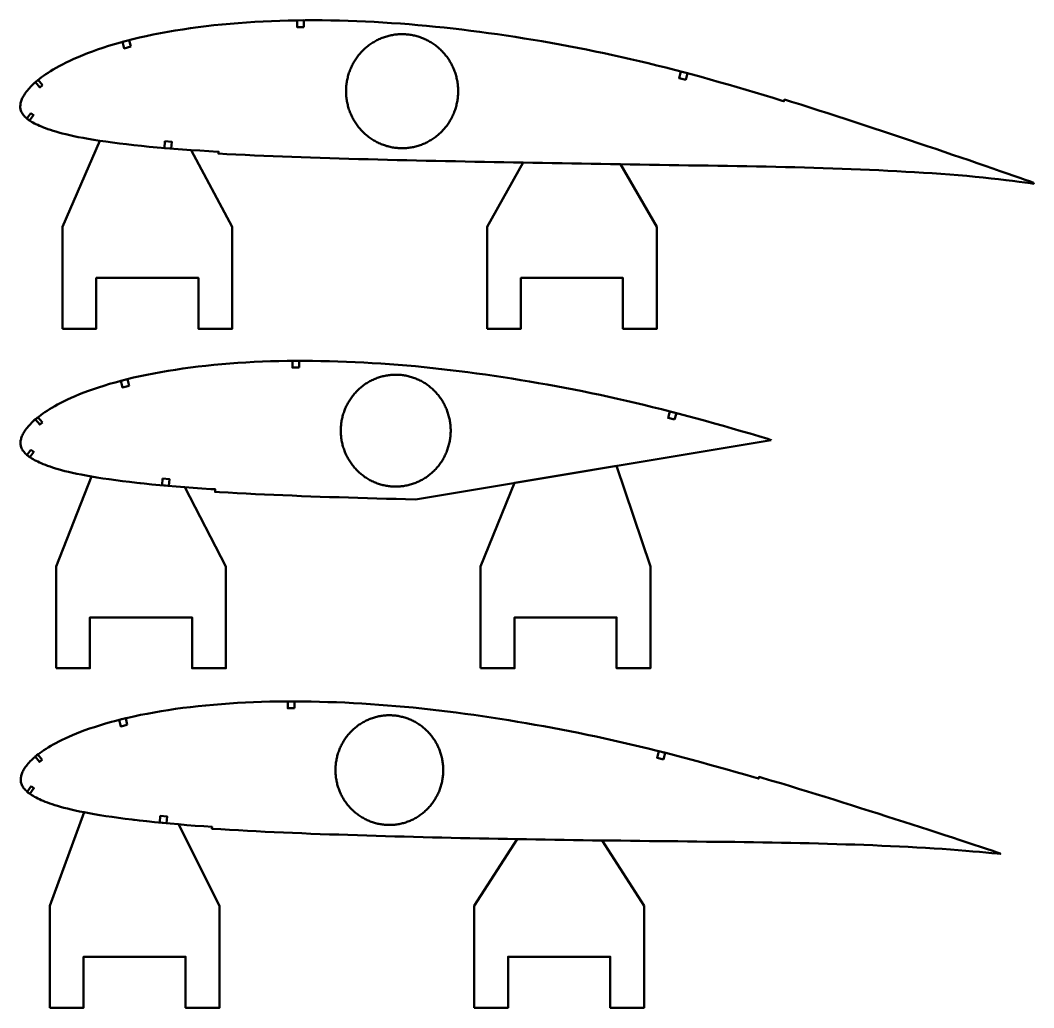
# Model space of a CAD drawing. Header units: metres. Extents: x -32 to 1074, y -15727 to -24.
# Drawn here: x 0 to 597, y -12840 to -12258 of the extents above; entities that cross this region are included whole.
import ezdxf

# ---------------------------------------------------------------- set-up
doc = ezdxf.new("R2010")
doc.units = ezdxf.units.M
doc.layers.add('Layer', color=7, linetype='Continuous', lineweight=50)

msp = doc.modelspace()

# ---------------------------------------------------------------- linework, layer by layer
at = {"layer": 'Layer', "color": 1}
for p, q in [((75, -12332.59), (75, -12333.09)), ((325, -12342.55), (325, -12343.05)), ((321.25, -12525.76), (321.25, -12526.26)), ((71.25, -12530.98), (71.25, -12531.48)), ((67.5, -12729.36), (67.5, -12729.86)), ((317.5, -12741.04), (317.5, -12741.54))]:
    msp.add_line(p, q, dxfattribs=at)
at = {"layer": 'Layer'}
for points in [[(596.84, -12353.92), (594.96, -12353.24), (591.93, -12352.18), (588.67, -12351.02), (585.12, -12349.78), (581.28, -12348.45), (577.17, -12347.03), (572.84, -12345.52), (568.31, -12343.94), (563.64, -12342.33), (558.89, -12340.71), (554.06, -12339.09), (549.16, -12337.42), (544.21, -12335.72), (539.19, -12334.02), (534.11, -12332.31), (528.95, -12330.6), (523.74, -12328.86), (518.47, -12327.11), (513.16, -12325.34), (507.82, -12323.56), (502.47, -12321.78), (497.12, -12320.02), (491.76, -12318.27), (486.4, -12316.52), (481.04, -12314.77), (475.69, -12313.02), (470.36, -12311.3), (465.03, -12309.59), (459.7, -12307.92), (454.37, -12306.27), (450.18, -12304.97), (449.87, -12305.97), (448.74, -12305.62), (443.44, -12303.98), (438.14, -12302.36), (432.85, -12300.76), (427.55, -12299.19), (422.25, -12297.65), (416.95, -12296.12), (411.66, -12294.61), (406.39, -12293.11), (401.14, -12291.64), (395.92, -12290.21), (390.7, -12288.82), (385.49, -12287.46), (380.28, -12286.12), (375.08, -12284.81), (369.89, -12283.53), (364.7, -12282.28), (359.51, -12281.08), (354.31, -12279.91), (349.11, -12278.76), (343.91, -12277.64), (338.7, -12276.54), (333.49, -12275.48), (328.27, -12274.45), (323.05, -12273.45), (317.82, -12272.48), (312.59, -12271.54), (307.35, -12270.62), (302.1, -12269.73), (296.85, -12268.87), (291.6, -12268.05), (286.35, -12267.25), (281.1, -12266.48), (275.86, -12265.74), (270.63, -12265.03), (265.41, -12264.35), (260.2, -12263.71), (255, -12263.1), (249.81, -12262.53), (244.63, -12261.99), (239.46, -12261.49), (234.3, -12261.02), (229.14, -12260.59), (223.98, -12260.19), (218.83, -12259.83), (213.68, -12259.51), (208.54, -12259.21), (203.41, -12258.96), (198.29, -12258.74), (193.18, -12258.56), (188.08, -12258.42), (182.99, -12258.31), (177.92, -12258.24), (172.87, -12258.21), (167.85, -12258.22), (162.85, -12258.27), (157.89, -12258.36), (152.95, -12258.49), (148.02, -12258.68), (143.11, -12258.91), (138.22, -12259.17), (133.35, -12259.48), (128.52, -12259.84), (123.72, -12260.25), (118.95, -12260.7), (114.22, -12261.19), (109.54, -12261.71), (104.92, -12262.28), (100.35, -12262.91), (95.84, -12263.58), (91.4, -12264.3), (87.02, -12265.06), (82.72, -12265.85), (78.5, -12266.67), (74.39, -12267.52), (70.4, -12268.4), (66.53, -12269.33), (62.77, -12270.29), (59.12, -12271.28), (55.58, -12272.3), (52.16, -12273.34), (48.86, -12274.4), (45.69, -12275.47), (42.64, -12276.56), (39.71, -12277.66), (36.92, -12278.77), (34.27, -12279.87), (31.77, -12280.97), (29.4, -12282.06), (27.18, -12283.13), (25.1, -12284.19), (23.14, -12285.23), (21.32, -12286.24), (19.61, -12287.23), (18.01, -12288.2), (16.53, -12289.14), (15.15, -12290.05), (13.86, -12290.94), (12.67, -12291.82), (11.55, -12292.67), (10.51, -12293.51), (9.54, -12294.32), (8.63, -12295.12), (7.79, -12295.9), (7, -12296.66), (6.27, -12297.41), (5.59, -12298.14), (4.96, -12298.86), (4.37, -12299.56), (3.83, -12300.25), (3.33, -12300.93), (2.86, -12301.61), (2.42, -12302.27), (2.03, -12302.9), (1.68, -12303.51), (1.38, -12304.13), (1.1, -12304.75), (0.87, -12305.35), (0.67, -12305.93), (0.5, -12306.54), (0.36, -12307.09), (0.27, -12307.61), (0.21, -12308.21), (0.17, -12308.74), (0.16, -12309.28), (0.18, -12309.81), (0.24, -12310.33), (0.35, -12310.86), (0.5, -12311.39), (0.7, -12311.92), (0.95, -12312.46), (1.25, -12312.99), (1.59, -12313.52), (1.99, -12314.04), (2.42, -12314.56), (2.91, -12315.08), (3.43, -12315.59), (4.01, -12316.09), (4.62, -12316.59), (5.29, -12317.07), (6.01, -12317.55), (6.78, -12318.02), (7.6, -12318.5), (8.49, -12318.97), (9.42, -12319.44), (10.42, -12319.92), (11.48, -12320.4), (12.6, -12320.88), (13.79, -12321.37), (15.07, -12321.85), (16.44, -12322.34), (17.9, -12322.84), (19.47, -12323.34), (21.16, -12323.85), (22.97, -12324.37), (24.91, -12324.9), (27, -12325.42), (29.26, -12325.95), (31.71, -12326.47), (34.35, -12327.01), (37.19, -12327.56), (40.23, -12328.11), (43.48, -12328.65), (46.95, -12329.19), (50.62, -12329.72), (54.49, -12330.25), (58.54, -12330.76), (62.76, -12331.27), (67.09, -12331.77), (71.55, -12332.25), (76.13, -12332.7), (80.84, -12333.13), (85.68, -12333.54), (90.62, -12333.93), (95.66, -12334.3), (100.79, -12334.66), (105.99, -12335.02), (111.24, -12335.37), (116.53, -12335.69), (116.91, -12335.71), (116.85, -12336.76), (121.8, -12337.04), (127.17, -12337.32), (132.58, -12337.58), (138.02, -12337.84), (143.49, -12338.09), (148.98, -12338.33), (154.48, -12338.54), (160, -12338.74), (165.56, -12338.93), (171.14, -12339.11), (176.74, -12339.3), (182.36, -12339.48), (187.99, -12339.65), (193.64, -12339.81), (199.31, -12339.96), (204.99, -12340.1), (210.68, -12340.25), (216.38, -12340.4), (222.08, -12340.55), (227.78, -12340.69), (233.49, -12340.82), (239.21, -12340.95), (244.92, -12341.07), (250.64, -12341.19), (256.36, -12341.31), (262.07, -12341.43), (267.77, -12341.55), (273.48, -12341.66), (279.19, -12341.76), (284.9, -12341.86), (290.61, -12341.95), (296.32, -12342.05), (302.03, -12342.15), (307.74, -12342.26), (313.45, -12342.36), (319.16, -12342.46), (324.87, -12342.55), (330.58, -12342.65), (336.3, -12342.76), (342.04, -12342.87), (347.77, -12342.98), (353.51, -12343.07), (359.25, -12343.15), (365, -12343.23), (370.74, -12343.33), (376.48, -12343.43), (382.23, -12343.53), (387.97, -12343.62), (393.71, -12343.69), (399.44, -12343.77), (405.17, -12343.86), (410.9, -12343.96), (416.63, -12344.07), (422.36, -12344.17), (428.07, -12344.26), (433.76, -12344.35), (439.43, -12344.46), (445.09, -12344.58), (450.72, -12344.71), (456.33, -12344.85), (461.91, -12344.99), (467.46, -12345.15), (473.01, -12345.32), (478.55, -12345.5), (484.06, -12345.69), (489.5, -12345.89), (494.89, -12346.1), (500.26, -12346.35), (505.63, -12346.6), (510.97, -12346.84), (516.26, -12347.12), (521.53, -12347.43), (526.79, -12347.75), (532.01, -12348.05), (537.18, -12348.36), (542.31, -12348.73), (547.43, -12349.13), (552.52, -12349.53), (557.49, -12349.95), (562.35, -12350.42), (567.13, -12350.91), (571.78, -12351.41), (576.26, -12351.91), (580.51, -12352.4), (584.51, -12352.89), (588.26, -12353.35), (591.74, -12353.79), (594.94, -12354.21), (596.92, -12354.49)], [(596.84, -12353.92), (594.96, -12353.24), (591.93, -12352.18), (588.67, -12351.02), (585.12, -12349.78), (581.28, -12348.45), (577.17, -12347.03), (572.84, -12345.52), (568.31, -12343.94), (563.64, -12342.33), (558.89, -12340.71), (554.06, -12339.09), (549.16, -12337.42), (544.21, -12335.72), (539.19, -12334.02), (534.11, -12332.31), (528.95, -12330.6), (523.74, -12328.86), (518.47, -12327.11), (513.16, -12325.34), (507.82, -12323.56), (502.47, -12321.78), (497.12, -12320.02), (491.76, -12318.27), (486.4, -12316.52), (481.04, -12314.77), (475.69, -12313.02), (470.36, -12311.3), (465.03, -12309.59), (459.7, -12307.92), (454.37, -12306.27), (450.18, -12304.97), (449.87, -12305.97), (448.74, -12305.62), (443.44, -12303.98), (438.14, -12302.36), (432.85, -12300.76), (427.55, -12299.19), (422.25, -12297.65), (416.95, -12296.12), (411.66, -12294.61), (406.39, -12293.11), (401.14, -12291.64), (395.92, -12290.21), (390.7, -12288.82), (385.49, -12287.46), (380.28, -12286.12), (375.08, -12284.81), (369.89, -12283.53), (364.7, -12282.28), (359.51, -12281.08), (354.31, -12279.91), (349.11, -12278.76), (343.91, -12277.64), (338.7, -12276.54), (333.49, -12275.48), (328.27, -12274.45), (323.05, -12273.45), (317.82, -12272.48), (312.59, -12271.54), (307.35, -12270.62), (302.1, -12269.73), (296.85, -12268.87), (291.6, -12268.05), (286.35, -12267.25), (281.1, -12266.48), (275.86, -12265.74), (270.63, -12265.03), (265.41, -12264.35), (260.2, -12263.71), (255, -12263.1), (249.81, -12262.53), (244.63, -12261.99), (239.46, -12261.49), (234.3, -12261.02), (229.14, -12260.59), (223.98, -12260.19), (218.83, -12259.83), (213.68, -12259.51), (208.54, -12259.21), (203.41, -12258.96), (198.29, -12258.74), (193.18, -12258.56), (188.08, -12258.42), (182.99, -12258.31), (177.92, -12258.24), (172.87, -12258.21), (167.85, -12258.22), (162.85, -12258.27), (157.89, -12258.36), (152.95, -12258.49), (148.02, -12258.68), (143.11, -12258.91), (138.22, -12259.17), (133.35, -12259.48), (128.52, -12259.84), (123.72, -12260.25), (118.95, -12260.7), (114.22, -12261.19), (109.54, -12261.71), (104.92, -12262.28), (100.35, -12262.91), (95.84, -12263.58), (91.4, -12264.3), (87.02, -12265.06), (82.72, -12265.85), (78.5, -12266.67), (74.39, -12267.52), (70.4, -12268.4), (66.53, -12269.33), (62.77, -12270.29), (59.12, -12271.28), (55.58, -12272.3), (52.16, -12273.34), (48.86, -12274.4), (45.69, -12275.47), (42.64, -12276.56), (39.71, -12277.66), (36.92, -12278.77), (34.27, -12279.87), (31.77, -12280.97), (29.4, -12282.06), (27.18, -12283.13), (25.1, -12284.19), (23.14, -12285.23), (21.32, -12286.24), (19.61, -12287.23), (18.01, -12288.2), (16.53, -12289.14), (15.15, -12290.05), (13.86, -12290.94), (12.67, -12291.82), (11.55, -12292.67), (10.51, -12293.51), (9.54, -12294.32), (8.63, -12295.12), (7.79, -12295.9), (7, -12296.66), (6.27, -12297.41), (5.59, -12298.14), (4.96, -12298.86), (4.37, -12299.56), (3.83, -12300.25), (3.33, -12300.93), (2.86, -12301.61), (2.42, -12302.27), (2.03, -12302.9), (1.68, -12303.51), (1.38, -12304.13), (1.1, -12304.75), (0.87, -12305.35), (0.67, -12305.93), (0.5, -12306.54), (0.36, -12307.09), (0.27, -12307.61), (0.21, -12308.21), (0.17, -12308.74), (0.16, -12309.28), (0.18, -12309.81), (0.24, -12310.33), (0.35, -12310.86), (0.5, -12311.39), (0.7, -12311.92), (0.95, -12312.46), (1.25, -12312.99), (1.59, -12313.52), (1.99, -12314.04), (2.42, -12314.56), (2.91, -12315.08), (3.43, -12315.59), (4.01, -12316.09), (4.62, -12316.59), (5.29, -12317.07), (6.01, -12317.55), (6.78, -12318.02), (7.6, -12318.5), (8.49, -12318.97), (9.42, -12319.44), (10.42, -12319.92), (11.48, -12320.4), (12.6, -12320.88), (13.79, -12321.37), (15.07, -12321.85), (16.44, -12322.34), (17.9, -12322.84), (19.47, -12323.34), (21.16, -12323.85), (22.97, -12324.37), (24.91, -12324.9), (27, -12325.42), (29.26, -12325.95), (31.71, -12326.47), (34.35, -12327.01), (37.19, -12327.56), (40.23, -12328.11), (43.48, -12328.65), (46.95, -12329.19), (50.62, -12329.72), (54.49, -12330.25), (58.54, -12330.76), (62.76, -12331.27), (67.09, -12331.77), (71.55, -12332.25), (76.13, -12332.7), (80.84, -12333.13), (85.68, -12333.54), (90.62, -12333.93), (95.66, -12334.3), (100.79, -12334.66), (105.99, -12335.02), (111.24, -12335.37), (116.53, -12335.69), (116.91, -12335.71), (116.85, -12336.76), (121.8, -12337.04), (127.17, -12337.32), (132.58, -12337.58), (138.02, -12337.84), (143.49, -12338.09), (148.98, -12338.33), (154.48, -12338.54), (160, -12338.74), (165.56, -12338.93), (171.14, -12339.11), (176.74, -12339.3), (182.36, -12339.48), (187.99, -12339.65), (193.64, -12339.81), (199.31, -12339.96), (204.99, -12340.1), (210.68, -12340.25), (216.38, -12340.4), (222.08, -12340.55), (227.78, -12340.69), (233.49, -12340.82), (239.21, -12340.95), (244.92, -12341.07), (250.64, -12341.19), (256.36, -12341.31), (262.07, -12341.43), (267.77, -12341.55), (273.48, -12341.66), (279.19, -12341.76), (284.9, -12341.86), (290.61, -12341.95), (296.32, -12342.05), (302.03, -12342.15), (307.74, -12342.26), (313.45, -12342.36), (319.16, -12342.46), (324.87, -12342.55), (330.58, -12342.65), (336.3, -12342.76), (342.04, -12342.87), (347.77, -12342.98), (353.51, -12343.07), (359.25, -12343.15), (365, -12343.23), (370.74, -12343.33), (376.48, -12343.43), (382.23, -12343.53), (387.97, -12343.62), (393.71, -12343.69), (399.44, -12343.77), (405.17, -12343.86), (410.9, -12343.96), (416.63, -12344.07), (422.36, -12344.17), (428.07, -12344.26), (433.76, -12344.35), (439.43, -12344.46), (445.09, -12344.58), (450.72, -12344.71), (456.33, -12344.85), (461.91, -12344.99), (467.46, -12345.15), (473.01, -12345.32), (478.55, -12345.5), (484.06, -12345.69), (489.5, -12345.89), (494.89, -12346.1), (500.26, -12346.35), (505.63, -12346.6), (510.97, -12346.84), (516.26, -12347.12), (521.53, -12347.43), (526.79, -12347.75), (532.01, -12348.05), (537.18, -12348.36), (542.31, -12348.73), (547.43, -12349.13), (552.52, -12349.53), (557.49, -12349.95), (562.35, -12350.42), (567.13, -12350.91), (571.78, -12351.41), (576.26, -12351.91), (580.51, -12352.4), (584.51, -12352.89), (588.26, -12353.35), (591.74, -12353.79), (594.94, -12354.21), (596.92, -12354.49)], [(258, -12300), (257.99, -12299.29), (257.97, -12298.59), (257.94, -12297.88), (257.88, -12297.18), (257.82, -12296.48), (257.74, -12295.78), (257.64, -12295.08), (257.54, -12294.38), (257.41, -12293.69), (257.28, -12292.99), (257.12, -12292.3), (256.96, -12291.62), (256.78, -12290.94), (256.58, -12290.26), (256.38, -12289.59), (256.15, -12288.92), (255.92, -12288.25), (255.67, -12287.6), (255.41, -12286.94), (255.13, -12286.3), (254.84, -12285.65), (254.54, -12285.02), (254.22, -12284.39), (253.89, -12283.77), (253.55, -12283.15), (253.2, -12282.55), (252.83, -12281.95), (252.45, -12281.36), (252.06, -12280.77), (251.66, -12280.2), (251.24, -12279.63), (250.82, -12279.08), (250.38, -12278.53), (249.93, -12277.99), (249.47, -12277.46), (249, -12276.95), (248.52, -12276.44), (248.03, -12275.94), (247.52, -12275.45), (247.01, -12274.98), (246.49, -12274.51), (245.96, -12274.06), (245.42, -12273.61), (244.87, -12273.18), (244.31, -12272.76), (243.75, -12272.36), (243.17, -12271.96), (242.59, -12271.58), (242, -12271.21), (241.4, -12270.85), (240.79, -12270.51), (240.18, -12270.18), (239.56, -12269.86), (238.94, -12269.55), (238.31, -12269.26), (237.67, -12268.98), (237.03, -12268.72), (236.38, -12268.47), (235.72, -12268.23), (235.07, -12268.01), (234.4, -12267.8), (233.74, -12267.61), (233.07, -12267.43), (232.39, -12267.26), (231.71, -12267.11), (231.03, -12266.98), (230.35, -12266.86), (229.67, -12266.75), (228.98, -12266.66), (228.29, -12266.58), (227.6, -12266.52), (226.91, -12266.47), (226.21, -12266.43), (225.52, -12266.42), (224.83, -12266.41), (224.13, -12266.42), (223.44, -12266.45), (222.75, -12266.49), (222.06, -12266.54), (221.37, -12266.62), (220.68, -12266.7), (219.99, -12266.8), (219.31, -12266.91), (218.63, -12267.04), (217.95, -12267.19), (217.27, -12267.35), (216.6, -12267.52), (215.93, -12267.7), (215.26, -12267.91), (214.6, -12268.12), (213.95, -12268.35), (213.3, -12268.59), (212.65, -12268.85), (212.01, -12269.12), (211.38, -12269.41), (210.75, -12269.7), (210.13, -12270.02), (209.51, -12270.34), (208.9, -12270.68), (208.3, -12271.03), (207.71, -12271.39), (207.12, -12271.77), (206.54, -12272.16), (205.97, -12272.56), (205.41, -12272.97), (204.85, -12273.4), (204.31, -12273.83), (203.77, -12274.28), (203.25, -12274.74), (202.73, -12275.21), (202.22, -12275.69), (201.73, -12276.19), (201.24, -12276.69), (200.76, -12277.2), (200.3, -12277.73), (199.84, -12278.26), (199.4, -12278.8), (198.97, -12279.35), (198.55, -12279.92), (198.14, -12280.49), (197.74, -12281.06), (197.36, -12281.65), (196.99, -12282.25), (196.62, -12282.85), (196.28, -12283.46), (195.94, -12284.08), (195.62, -12284.7), (195.31, -12285.34), (195.01, -12285.97), (194.73, -12286.62), (194.46, -12287.27), (194.21, -12287.92), (193.96, -12288.59), (193.73, -12289.25), (193.52, -12289.92), (193.32, -12290.6), (193.13, -12291.28), (192.96, -12291.96), (192.8, -12292.65), (192.65, -12293.34), (192.52, -12294.03), (192.41, -12294.73), (192.31, -12295.43), (192.22, -12296.13), (192.15, -12296.83), (192.09, -12297.53), (192.04, -12298.24), (192.02, -12298.94), (192, -12299.65), (192, -12300.35), (192.02, -12301.06), (192.04, -12301.76), (192.09, -12302.47), (192.15, -12303.17), (192.22, -12303.87), (192.31, -12304.57), (192.41, -12305.27), (192.52, -12305.97), (192.65, -12306.66), (192.8, -12307.35), (192.96, -12308.04), (193.13, -12308.72), (193.32, -12309.4), (193.52, -12310.08), (193.73, -12310.75), (193.96, -12311.41), (194.21, -12312.08), (194.46, -12312.73), (194.73, -12313.38), (195.01, -12314.03), (195.31, -12314.66), (195.62, -12315.3), (195.94, -12315.92), (196.28, -12316.54), (196.62, -12317.15), (196.99, -12317.75), (197.36, -12318.35), (197.74, -12318.94), (198.14, -12319.51), (198.55, -12320.08), (198.97, -12320.65), (199.4, -12321.2), (199.84, -12321.74), (200.3, -12322.27), (200.76, -12322.8), (201.24, -12323.31), (201.73, -12323.81), (202.22, -12324.31), (202.73, -12324.79), (203.25, -12325.26), (203.77, -12325.72), (204.31, -12326.17), (204.85, -12326.6), (205.41, -12327.03), (205.97, -12327.44), (206.54, -12327.84), (207.12, -12328.23), (207.71, -12328.61), (208.3, -12328.97), (208.9, -12329.32), (209.51, -12329.66), (210.13, -12329.98), (210.75, -12330.3), (211.38, -12330.59), (212.01, -12330.88), (212.65, -12331.15), (213.3, -12331.41), (213.95, -12331.65), (214.6, -12331.88), (215.26, -12332.09), (215.93, -12332.3), (216.6, -12332.48), (217.27, -12332.65), (217.95, -12332.81), (218.63, -12332.96), (219.31, -12333.09), (219.99, -12333.2), (220.68, -12333.3), (221.37, -12333.38), (222.06, -12333.46), (222.75, -12333.51), (223.44, -12333.55), (224.13, -12333.58), (224.83, -12333.59), (225.52, -12333.58), (226.21, -12333.57), (226.91, -12333.53), (227.6, -12333.48), (228.29, -12333.42), (228.98, -12333.34), (229.67, -12333.25), (230.35, -12333.14), (231.03, -12333.02), (231.71, -12332.89), (232.39, -12332.74), (233.07, -12332.57), (233.74, -12332.39), (234.4, -12332.2), (235.07, -12331.99), (235.72, -12331.77), (236.38, -12331.53), (237.03, -12331.28), (237.67, -12331.02), (238.31, -12330.74), (238.94, -12330.45), (239.56, -12330.14), (240.18, -12329.82), (240.79, -12329.49), (241.4, -12329.15), (242, -12328.79), (242.59, -12328.42), (243.17, -12328.04), (243.75, -12327.64), (244.31, -12327.24), (244.87, -12326.82), (245.42, -12326.39), (245.96, -12325.94), (246.49, -12325.49), (247.01, -12325.02), (247.52, -12324.55), (248.03, -12324.06), (248.52, -12323.56), (249, -12323.05), (249.47, -12322.54), (249.93, -12322.01), (250.38, -12321.47), (250.82, -12320.92), (251.24, -12320.37), (251.66, -12319.8), (252.06, -12319.23), (252.45, -12318.64), (252.83, -12318.05), (253.2, -12317.45), (253.55, -12316.85), (253.89, -12316.23), (254.22, -12315.61), (254.54, -12314.98), (254.84, -12314.35), (255.13, -12313.7), (255.41, -12313.06), (255.67, -12312.4), (255.92, -12311.75), (256.15, -12311.08), (256.38, -12310.41), (256.58, -12309.74), (256.78, -12309.06), (256.96, -12308.38), (257.12, -12307.7), (257.28, -12307.01), (257.41, -12306.31), (257.54, -12305.62), (257.64, -12304.92), (257.74, -12304.22), (257.82, -12303.52), (257.88, -12302.82), (257.94, -12302.12), (257.97, -12301.41), (257.99, -12300.71), (258, -12300)], [(442.41, -12505.51), (442.41, -12505.51), (440.39, -12504.9), (435.14, -12503.32), (429.9, -12501.75), (424.66, -12500.21), (419.41, -12498.7), (414.17, -12497.22), (408.91, -12495.75), (403.67, -12494.29), (398.45, -12492.84), (393.25, -12491.43), (388.06, -12490.05), (382.88, -12488.7), (377.7, -12487.39), (372.53, -12486.1), (367.36, -12484.83), (362.2, -12483.59), (357.04, -12482.38), (351.88, -12481.21), (346.72, -12480.08), (341.55, -12478.97), (336.38, -12477.88), (331.2, -12476.81), (326.03, -12475.78), (320.85, -12474.77), (315.67, -12473.8), (310.48, -12472.86), (305.29, -12471.94), (300.09, -12471.04), (294.89, -12470.17), (289.69, -12469.34), (284.48, -12468.53), (279.28, -12467.75), (274.09, -12467), (268.9, -12466.27), (263.72, -12465.58), (258.55, -12464.91), (253.39, -12464.28), (248.25, -12463.69), (243.12, -12463.13), (238, -12462.6), (232.89, -12462.1), (227.79, -12461.64), (222.69, -12461.22), (217.6, -12460.83), (212.52, -12460.48), (207.44, -12460.15), (202.37, -12459.86), (197.31, -12459.61), (192.26, -12459.4), (187.22, -12459.22), (182.19, -12459.08), (177.18, -12458.97), (172.18, -12458.9), (167.2, -12458.87), (162.25, -12458.88), (157.33, -12458.92), (152.43, -12459.01), (147.56, -12459.14), (142.71, -12459.33), (137.87, -12459.54), (133.06, -12459.8), (128.28, -12460.1), (123.53, -12460.45), (118.81, -12460.85), (114.13, -12461.29), (109.5, -12461.76), (104.91, -12462.27), (100.39, -12462.83), (95.92, -12463.44), (91.52, -12464.1), (87.2, -12464.8), (82.94, -12465.54), (78.76, -12466.31), (74.68, -12467.1), (70.71, -12467.92), (66.86, -12468.77), (63.13, -12469.66), (59.53, -12470.59), (56.04, -12471.54), (52.67, -12472.51), (49.42, -12473.5), (46.29, -12474.5), (43.29, -12475.51), (40.42, -12476.53), (37.67, -12477.56), (35.06, -12478.6), (32.57, -12479.63), (30.23, -12480.65), (28.02, -12481.67), (25.94, -12482.67), (23.99, -12483.66), (22.16, -12484.62), (20.44, -12485.57), (18.83, -12486.5), (17.33, -12487.4), (15.93, -12488.27), (14.63, -12489.13), (13.41, -12489.97), (12.28, -12490.79), (11.21, -12491.6), (10.23, -12492.38), (9.3, -12493.16), (8.43, -12493.91), (7.62, -12494.65), (6.87, -12495.38), (6.17, -12496.09), (5.51, -12496.79), (4.9, -12497.48), (4.33, -12498.16), (3.81, -12498.82), (3.33, -12499.48), (2.87, -12500.14), (2.45, -12500.78), (2.07, -12501.39), (1.73, -12501.98), (1.44, -12502.58), (1.18, -12503.18), (0.96, -12503.76), (0.77, -12504.34), (0.61, -12504.94), (0.48, -12505.48), (0.39, -12505.97), (0.35, -12506.55), (0.32, -12507.1), (0.32, -12507.64), (0.34, -12508.17), (0.41, -12508.69), (0.51, -12509.21), (0.67, -12509.74), (0.87, -12510.26), (1.13, -12510.79), (1.43, -12511.32), (1.77, -12511.85), (2.17, -12512.38), (2.6, -12512.9), (3.08, -12513.41), (3.6, -12513.92), (4.16, -12514.42), (4.76, -12514.92), (5.42, -12515.4), (6.13, -12515.88), (6.88, -12516.36), (7.69, -12516.84), (8.55, -12517.31), (9.47, -12517.79), (10.44, -12518.27), (11.46, -12518.75), (12.55, -12519.23), (13.71, -12519.72), (14.95, -12520.2), (16.27, -12520.69), (17.69, -12521.19), (19.2, -12521.69), (20.82, -12522.21), (22.56, -12522.73), (24.42, -12523.25), (26.41, -12523.78), (28.57, -12524.3), (30.9, -12524.83), (33.41, -12525.37), (36.1, -12525.92), (38.98, -12526.47), (42.06, -12527.02), (45.34, -12527.57), (48.81, -12528.11), (52.49, -12528.64), (56.34, -12529.17), (60.35, -12529.68), (64.5, -12530.2), (68.77, -12530.71), (73.17, -12531.19), (77.71, -12531.64), (82.37, -12532.08), (87.15, -12532.49), (92.03, -12532.89), (97, -12533.28), (102.05, -12533.67), (107.16, -12534.04), (112.31, -12534.39), (115.01, -12534.56), (114.92, -12536.06), (117.42, -12536.22), (122.66, -12536.52), (127.95, -12536.81), (133.27, -12537.1), (138.63, -12537.37), (144, -12537.63), (149.4, -12537.87), (154.82, -12538.09), (160.27, -12538.3), (165.75, -12538.51), (171.24, -12538.71), (176.76, -12538.91), (182.3, -12539.1), (187.85, -12539.27), (193.42, -12539.44), (199, -12539.6), (204.6, -12539.77), (210.2, -12539.93), (215.81, -12540.09), (221.42, -12540.24), (227.04, -12540.38), (232.93, -12540.53), (442.41, -12505.51)], [(442.41, -12505.51), (442.41, -12505.51), (440.39, -12504.9), (435.14, -12503.32), (429.9, -12501.75), (424.66, -12500.21), (419.41, -12498.7), (414.17, -12497.22), (408.91, -12495.75), (403.67, -12494.29), (398.45, -12492.84), (393.25, -12491.43), (388.06, -12490.05), (382.88, -12488.7), (377.7, -12487.39), (372.53, -12486.1), (367.36, -12484.83), (362.2, -12483.59), (357.04, -12482.38), (351.88, -12481.21), (346.72, -12480.08), (341.55, -12478.97), (336.38, -12477.88), (331.2, -12476.81), (326.03, -12475.78), (320.85, -12474.77), (315.67, -12473.8), (310.48, -12472.86), (305.29, -12471.94), (300.09, -12471.04), (294.89, -12470.17), (289.69, -12469.34), (284.48, -12468.53), (279.28, -12467.75), (274.09, -12467), (268.9, -12466.27), (263.72, -12465.58), (258.55, -12464.91), (253.39, -12464.28), (248.25, -12463.69), (243.12, -12463.13), (238, -12462.6), (232.89, -12462.1), (227.79, -12461.64), (222.69, -12461.22), (217.6, -12460.83), (212.52, -12460.48), (207.44, -12460.15), (202.37, -12459.86), (197.31, -12459.61), (192.26, -12459.4), (187.22, -12459.22), (182.19, -12459.08), (177.18, -12458.97), (172.18, -12458.9), (167.2, -12458.87), (162.25, -12458.88), (157.33, -12458.92), (152.43, -12459.01), (147.56, -12459.14), (142.71, -12459.33), (137.87, -12459.54), (133.06, -12459.8), (128.28, -12460.1), (123.53, -12460.45), (118.81, -12460.85), (114.13, -12461.29), (109.5, -12461.76), (104.91, -12462.27), (100.39, -12462.83), (95.92, -12463.44), (91.52, -12464.1), (87.2, -12464.8), (82.94, -12465.54), (78.76, -12466.31), (74.68, -12467.1), (70.71, -12467.92), (66.86, -12468.77), (63.13, -12469.66), (59.53, -12470.59), (56.04, -12471.54), (52.67, -12472.51), (49.42, -12473.5), (46.29, -12474.5), (43.29, -12475.51), (40.42, -12476.53), (37.67, -12477.56), (35.06, -12478.6), (32.57, -12479.63), (30.23, -12480.65), (28.02, -12481.67), (25.94, -12482.67), (23.99, -12483.66), (22.16, -12484.62), (20.44, -12485.57), (18.83, -12486.5), (17.33, -12487.4), (15.93, -12488.27), (14.63, -12489.13), (13.41, -12489.97), (12.28, -12490.79), (11.21, -12491.6), (10.23, -12492.38), (9.3, -12493.16), (8.43, -12493.91), (7.62, -12494.65), (6.87, -12495.38), (6.17, -12496.09), (5.51, -12496.79), (4.9, -12497.48), (4.33, -12498.16), (3.81, -12498.82), (3.33, -12499.48), (2.87, -12500.14), (2.45, -12500.78), (2.07, -12501.39), (1.73, -12501.98), (1.44, -12502.58), (1.18, -12503.18), (0.96, -12503.76), (0.77, -12504.34), (0.61, -12504.94), (0.48, -12505.48), (0.39, -12505.97), (0.35, -12506.55), (0.32, -12507.1), (0.32, -12507.64), (0.34, -12508.17), (0.41, -12508.69), (0.51, -12509.21), (0.67, -12509.74), (0.87, -12510.26), (1.13, -12510.79), (1.43, -12511.32), (1.77, -12511.85), (2.17, -12512.38), (2.6, -12512.9), (3.08, -12513.41), (3.6, -12513.92), (4.16, -12514.42), (4.76, -12514.92), (5.42, -12515.4), (6.13, -12515.88), (6.88, -12516.36), (7.69, -12516.84), (8.55, -12517.31), (9.47, -12517.79), (10.44, -12518.27), (11.46, -12518.75), (12.55, -12519.23), (13.71, -12519.72), (14.95, -12520.2), (16.27, -12520.69), (17.69, -12521.19), (19.2, -12521.69), (20.82, -12522.21), (22.56, -12522.73), (24.42, -12523.25), (26.41, -12523.78), (28.57, -12524.3), (30.9, -12524.83), (33.41, -12525.37), (36.1, -12525.92), (38.98, -12526.47), (42.06, -12527.02), (45.34, -12527.57), (48.81, -12528.11), (52.49, -12528.64), (56.34, -12529.17), (60.35, -12529.68), (64.5, -12530.2), (68.77, -12530.71), (73.17, -12531.19), (77.71, -12531.64), (82.37, -12532.08), (87.15, -12532.49), (92.03, -12532.89), (97, -12533.28), (102.05, -12533.67), (107.16, -12534.04), (112.31, -12534.39), (115.01, -12534.56), (114.92, -12536.06), (117.42, -12536.22), (122.66, -12536.52), (127.95, -12536.81), (133.27, -12537.1), (138.63, -12537.37), (144, -12537.63), (149.4, -12537.87), (154.82, -12538.09), (160.27, -12538.3), (165.75, -12538.51), (171.24, -12538.71), (176.76, -12538.91), (182.3, -12539.1), (187.85, -12539.27), (193.42, -12539.44), (199, -12539.6), (204.6, -12539.77), (210.2, -12539.93), (215.81, -12540.09), (221.42, -12540.24), (227.04, -12540.38), (232.93, -12540.53), (442.41, -12505.51)], [(253.61, -12500), (253.61, -12499.31), (253.58, -12498.62), (253.55, -12497.92), (253.5, -12497.23), (253.44, -12496.54), (253.36, -12495.86), (253.26, -12495.17), (253.16, -12494.49), (253.04, -12493.81), (252.9, -12493.13), (252.75, -12492.45), (252.59, -12491.78), (252.41, -12491.11), (252.22, -12490.45), (252.02, -12489.78), (251.8, -12489.13), (251.57, -12488.48), (251.33, -12487.83), (251.07, -12487.19), (250.8, -12486.56), (250.51, -12485.93), (250.22, -12485.3), (249.91, -12484.69), (249.58, -12484.08), (249.25, -12483.47), (248.9, -12482.88), (248.54, -12482.29), (248.17, -12481.71), (247.79, -12481.14), (247.39, -12480.58), (246.99, -12480.02), (246.57, -12479.47), (246.14, -12478.94), (245.7, -12478.41), (245.25, -12477.89), (244.79, -12477.38), (244.31, -12476.88), (243.83, -12476.4), (243.34, -12475.92), (242.84, -12475.45), (242.33, -12474.99), (241.81, -12474.55), (241.28, -12474.11), (240.74, -12473.69), (240.19, -12473.28), (239.63, -12472.88), (239.07, -12472.49), (238.5, -12472.12), (237.92, -12471.76), (237.33, -12471.41), (236.74, -12471.07), (236.14, -12470.74), (235.53, -12470.43), (234.92, -12470.13), (234.3, -12469.85), (233.67, -12469.57), (233.04, -12469.31), (232.41, -12469.07), (231.77, -12468.84), (231.12, -12468.62), (230.47, -12468.41), (229.82, -12468.22), (229.16, -12468.05), (228.5, -12467.89), (227.83, -12467.74), (227.17, -12467.6), (226.5, -12467.48), (225.83, -12467.38), (225.15, -12467.29), (224.48, -12467.21), (223.8, -12467.15), (223.12, -12467.1), (222.44, -12467.07), (221.76, -12467.05), (221.08, -12467.05), (220.4, -12467.06), (219.72, -12467.09), (219.04, -12467.13), (218.36, -12467.18), (217.69, -12467.25), (217.01, -12467.33), (216.34, -12467.43), (215.67, -12467.54), (215, -12467.67), (214.33, -12467.81), (213.67, -12467.97), (213.01, -12468.13), (212.35, -12468.32), (211.7, -12468.51), (211.06, -12468.73), (210.41, -12468.95), (209.77, -12469.19), (209.14, -12469.44), (208.51, -12469.71), (207.89, -12469.99), (207.27, -12470.28), (206.66, -12470.59), (206.06, -12470.9), (205.46, -12471.24), (204.87, -12471.58), (204.29, -12471.94), (203.71, -12472.3), (203.15, -12472.69), (202.59, -12473.08), (202.04, -12473.48), (201.49, -12473.9), (200.96, -12474.33), (200.43, -12474.77), (199.92, -12475.22), (199.41, -12475.68), (198.91, -12476.16), (198.43, -12476.64), (197.95, -12477.13), (197.48, -12477.64), (197.03, -12478.15), (196.58, -12478.67), (196.15, -12479.2), (195.72, -12479.75), (195.31, -12480.3), (194.91, -12480.86), (194.52, -12481.42), (194.14, -12482), (193.78, -12482.58), (193.42, -12483.18), (193.08, -12483.77), (192.75, -12484.38), (192.44, -12484.99), (192.13, -12485.61), (191.84, -12486.24), (191.57, -12486.87), (191.3, -12487.51), (191.05, -12488.15), (190.81, -12488.8), (190.59, -12489.46), (190.38, -12490.11), (190.18, -12490.78), (190, -12491.44), (189.83, -12492.11), (189.67, -12492.79), (189.53, -12493.47), (189.4, -12494.15), (189.29, -12494.83), (189.19, -12495.51), (189.1, -12496.2), (189.03, -12496.89), (188.97, -12497.58), (188.93, -12498.27), (188.9, -12498.96), (188.89, -12499.65), (188.89, -12500.35), (188.9, -12501.04), (188.93, -12501.73), (188.97, -12502.42), (189.03, -12503.11), (189.1, -12503.8), (189.19, -12504.49), (189.29, -12505.17), (189.4, -12505.85), (189.53, -12506.53), (189.67, -12507.21), (189.83, -12507.89), (190, -12508.56), (190.18, -12509.22), (190.38, -12509.89), (190.59, -12510.54), (190.81, -12511.2), (191.05, -12511.85), (191.3, -12512.49), (191.57, -12513.13), (191.84, -12513.76), (192.13, -12514.39), (192.44, -12515.01), (192.75, -12515.62), (193.08, -12516.23), (193.42, -12516.82), (193.78, -12517.42), (194.14, -12518), (194.52, -12518.58), (194.91, -12519.14), (195.31, -12519.7), (195.72, -12520.25), (196.15, -12520.8), (196.58, -12521.33), (197.03, -12521.85), (197.48, -12522.36), (197.95, -12522.87), (198.43, -12523.36), (198.91, -12523.84), (199.41, -12524.32), (199.92, -12524.78), (200.43, -12525.23), (200.96, -12525.67), (201.49, -12526.1), (202.04, -12526.52), (202.59, -12526.92), (203.15, -12527.31), (203.71, -12527.7), (204.29, -12528.06), (204.87, -12528.42), (205.46, -12528.76), (206.06, -12529.1), (206.66, -12529.41), (207.27, -12529.72), (207.89, -12530.01), (208.51, -12530.29), (209.14, -12530.56), (209.77, -12530.81), (210.41, -12531.05), (211.06, -12531.27), (211.7, -12531.49), (212.35, -12531.68), (213.01, -12531.87), (213.67, -12532.03), (214.33, -12532.19), (215, -12532.33), (215.67, -12532.46), (216.34, -12532.57), (217.01, -12532.67), (217.69, -12532.75), (218.36, -12532.82), (219.04, -12532.87), (219.72, -12532.91), (220.4, -12532.94), (221.08, -12532.95), (221.76, -12532.95), (222.44, -12532.93), (223.12, -12532.9), (223.8, -12532.85), (224.48, -12532.79), (225.15, -12532.71), (225.83, -12532.62), (226.5, -12532.52), (227.17, -12532.4), (227.83, -12532.26), (228.5, -12532.11), (229.16, -12531.95), (229.82, -12531.78), (230.47, -12531.59), (231.12, -12531.38), (231.77, -12531.16), (232.41, -12530.93), (233.04, -12530.69), (233.67, -12530.43), (234.3, -12530.15), (234.92, -12529.87), (235.53, -12529.57), (236.14, -12529.26), (236.74, -12528.93), (237.33, -12528.59), (237.92, -12528.24), (238.5, -12527.88), (239.07, -12527.51), (239.63, -12527.12), (240.19, -12526.72), (240.74, -12526.31), (241.28, -12525.89), (241.81, -12525.45), (242.33, -12525.01), (242.84, -12524.55), (243.34, -12524.08), (243.83, -12523.6), (244.31, -12523.12), (244.79, -12522.62), (245.25, -12522.11), (245.7, -12521.59), (246.14, -12521.06), (246.57, -12520.53), (246.99, -12519.98), (247.39, -12519.42), (247.79, -12518.86), (248.17, -12518.29), (248.54, -12517.71), (248.9, -12517.12), (249.25, -12516.53), (249.58, -12515.92), (249.91, -12515.31), (250.22, -12514.7), (250.51, -12514.07), (250.8, -12513.44), (251.07, -12512.81), (251.33, -12512.17), (251.57, -12511.52), (251.8, -12510.87), (252.02, -12510.22), (252.22, -12509.55), (252.41, -12508.89), (252.59, -12508.22), (252.75, -12507.55), (252.9, -12506.87), (253.04, -12506.19), (253.16, -12505.51), (253.26, -12504.83), (253.36, -12504.14), (253.44, -12503.46), (253.5, -12502.77), (253.55, -12502.08), (253.58, -12501.38), (253.61, -12500.69), (253.61, -12500)], [(577.19, -12749.07), (575.32, -12748.44), (572.32, -12747.45), (569.08, -12746.36), (565.58, -12745.19), (561.8, -12743.94), (557.78, -12742.62), (553.53, -12741.21), (549.1, -12739.74), (544.52, -12738.23), (539.84, -12736.72), (535.07, -12735.2), (530.24, -12733.63), (525.35, -12732.04), (520.4, -12730.44), (515.39, -12728.83), (510.33, -12727.23), (505.22, -12725.62), (500.07, -12723.99), (494.9, -12722.34), (489.7, -12720.69), (484.49, -12719.04), (479.28, -12717.41), (474.05, -12715.8), (468.83, -12714.19), (463.61, -12712.57), (458.4, -12710.95), (453.19, -12709.34), (447.98, -12707.77), (442.78, -12706.22), (437.57, -12704.7), (435.24, -12704.02), (434.95, -12705.03), (432.07, -12704.19), (426.87, -12702.66), (421.69, -12701.16), (416.5, -12699.67), (411.32, -12698.22), (406.12, -12696.79), (400.92, -12695.38), (395.73, -12693.98), (390.56, -12692.58), (385.4, -12691.22), (380.25, -12689.89), (375.11, -12688.59), (369.96, -12687.33), (364.83, -12686.08), (359.69, -12684.85), (354.57, -12683.65), (349.44, -12682.48), (344.32, -12681.35), (339.18, -12680.25), (334.05, -12679.18), (328.91, -12678.12), (323.78, -12677.08), (318.64, -12676.07), (313.5, -12675.1), (308.36, -12674.15), (303.21, -12673.24), (298.06, -12672.34), (292.91, -12671.46), (287.76, -12670.61), (282.61, -12669.79), (277.45, -12669.01), (272.3, -12668.25), (267.16, -12667.51), (262.02, -12666.8), (256.89, -12666.12), (251.78, -12665.47), (246.67, -12664.85), (241.59, -12664.27), (236.52, -12663.72), (231.46, -12663.2), (226.41, -12662.71), (221.37, -12662.26), (216.34, -12661.84), (211.32, -12661.46), (206.3, -12661.11), (201.29, -12660.79), (196.29, -12660.51), (191.3, -12660.26), (186.32, -12660.04), (181.36, -12659.87), (176.4, -12659.73), (171.46, -12659.62), (166.54, -12659.56), (161.63, -12659.53), (156.76, -12659.53), (151.91, -12659.57), (147.09, -12659.66), (142.29, -12659.78), (137.5, -12659.96), (132.74, -12660.18), (128.01, -12660.42), (123.31, -12660.71), (118.65, -12661.05), (114.02, -12661.44), (109.42, -12661.88), (104.88, -12662.34), (100.39, -12662.83), (95.96, -12663.37), (91.6, -12663.97), (87.31, -12664.61), (83.09, -12665.3), (78.95, -12666.02), (74.9, -12666.76), (70.95, -12667.52), (67.12, -12668.32), (63.41, -12669.14), (59.83, -12670), (56.37, -12670.89), (53.04, -12671.8), (49.83, -12672.73), (46.75, -12673.66), (43.79, -12674.61), (40.96, -12675.56), (38.27, -12676.51), (35.69, -12677.47), (33.24, -12678.44), (30.93, -12679.4), (28.74, -12680.35), (26.68, -12681.29), (24.74, -12682.22), (22.91, -12683.14), (21.2, -12684.04), (19.59, -12684.92), (18.08, -12685.78), (16.68, -12686.62), (15.36, -12687.44), (14.13, -12688.24), (12.98, -12689.03), (11.9, -12689.8), (10.89, -12690.56), (9.95, -12691.29), (9.07, -12692.03), (8.24, -12692.74), (7.47, -12693.44), (6.74, -12694.14), (6.07, -12694.82), (5.44, -12695.49), (4.85, -12696.15), (4.31, -12696.8), (3.8, -12697.44), (3.33, -12698.07), (2.89, -12698.7), (2.49, -12699.32), (2.12, -12699.92), (1.79, -12700.49), (1.51, -12701.07), (1.27, -12701.65), (1.06, -12702.22), (0.88, -12702.79), (0.73, -12703.39), (0.61, -12703.91), (0.52, -12704.41), (0.49, -12704.95), (0.47, -12705.51), (0.48, -12706.04), (0.51, -12706.56), (0.58, -12707.08), (0.69, -12707.6), (0.85, -12708.13), (1.05, -12708.65), (1.31, -12709.17), (1.61, -12709.7), (1.96, -12710.23), (2.35, -12710.75), (2.78, -12711.27), (3.25, -12711.78), (3.76, -12712.29), (4.32, -12712.79), (4.91, -12713.29), (5.56, -12713.77), (6.25, -12714.26), (6.99, -12714.73), (7.78, -12715.21), (8.62, -12715.69), (9.52, -12716.17), (10.46, -12716.65), (11.46, -12717.13), (12.52, -12717.62), (13.64, -12718.1), (14.84, -12718.59), (16.12, -12719.08), (17.49, -12719.58), (18.94, -12720.08), (20.5, -12720.59), (22.16, -12721.11), (23.94, -12721.64), (25.84, -12722.16), (27.89, -12722.69), (30.11, -12723.22), (32.49, -12723.76), (35.04, -12724.31), (37.76, -12724.86), (40.67, -12725.42), (43.77, -12725.97), (47.06, -12726.52), (50.53, -12727.06), (54.19, -12727.6), (58.01, -12728.13), (61.97, -12728.66), (66.05, -12729.19), (70.28, -12729.69), (74.64, -12730.17), (79.14, -12730.64), (83.75, -12731.08), (88.48, -12731.5), (93.29, -12731.92), (98.19, -12732.34), (103.15, -12732.74), (108.17, -12733.11), (113.11, -12733.45), (113.04, -12734.5), (113.17, -12734.51), (118.29, -12734.83), (123.45, -12735.15), (128.66, -12735.46), (133.9, -12735.76), (139.16, -12736.04), (144.45, -12736.3), (149.76, -12736.54), (155.11, -12736.77), (160.48, -12737), (165.88, -12737.23), (171.29, -12737.45), (176.73, -12737.65), (182.18, -12737.84), (187.65, -12738.03), (193.14, -12738.2), (198.64, -12738.38), (204.14, -12738.56), (209.66, -12738.73), (215.18, -12738.89), (220.71, -12739.04), (226.25, -12739.19), (231.79, -12739.34), (237.33, -12739.47), (242.87, -12739.61), (248.4, -12739.74), (253.92, -12739.87), (259.45, -12740), (264.97, -12740.11), (270.51, -12740.22), (276.04, -12740.32), (281.58, -12740.42), (287.12, -12740.53), (292.66, -12740.64), (298.2, -12740.74), (303.75, -12740.83), (309.29, -12740.91), (314.85, -12740.99), (320.41, -12741.09), (325.98, -12741.2), (331.55, -12741.29), (337.13, -12741.37), (342.71, -12741.42), (348.29, -12741.48), (353.88, -12741.56), (359.46, -12741.64), (365.05, -12741.73), (370.64, -12741.79), (376.23, -12741.83), (381.81, -12741.88), (387.39, -12741.94), (392.98, -12742.02), (398.57, -12742.1), (404.15, -12742.16), (409.73, -12742.21), (415.29, -12742.26), (420.84, -12742.33), (426.38, -12742.41), (431.91, -12742.5), (437.42, -12742.6), (442.91, -12742.69), (448.39, -12742.78), (453.86, -12742.89), (459.33, -12743.01), (464.78, -12743.13), (470.18, -12743.27), (475.55, -12743.41), (480.9, -12743.57), (486.26, -12743.73), (491.59, -12743.89), (496.89, -12744.09), (502.17, -12744.31), (507.43, -12744.53), (512.67, -12744.74), (517.86, -12744.96), (523.01, -12745.22), (528.14, -12745.5), (533.22, -12745.79), (538.2, -12746.1), (543.06, -12746.44), (547.82, -12746.79), (552.44, -12747.15), (556.88, -12747.51), (561.08, -12747.88), (565.03, -12748.24), (568.73, -12748.57), (572.16, -12748.9), (575.31, -12749.21), (577.27, -12749.42)], [(577.19, -12749.07), (575.32, -12748.44), (572.32, -12747.45), (569.08, -12746.36), (565.58, -12745.19), (561.8, -12743.94), (557.78, -12742.62), (553.53, -12741.21), (549.1, -12739.74), (544.52, -12738.23), (539.84, -12736.72), (535.07, -12735.2), (530.24, -12733.63), (525.35, -12732.04), (520.4, -12730.44), (515.39, -12728.83), (510.33, -12727.23), (505.22, -12725.62), (500.07, -12723.99), (494.9, -12722.34), (489.7, -12720.69), (484.49, -12719.04), (479.28, -12717.41), (474.05, -12715.8), (468.83, -12714.19), (463.61, -12712.57), (458.4, -12710.95), (453.19, -12709.34), (447.98, -12707.77), (442.78, -12706.22), (437.57, -12704.7), (435.24, -12704.02), (434.95, -12705.03), (432.07, -12704.19), (426.87, -12702.66), (421.69, -12701.16), (416.5, -12699.67), (411.32, -12698.22), (406.12, -12696.79), (400.92, -12695.38), (395.73, -12693.98), (390.56, -12692.58), (385.4, -12691.22), (380.25, -12689.89), (375.11, -12688.59), (369.96, -12687.33), (364.83, -12686.08), (359.69, -12684.85), (354.57, -12683.65), (349.44, -12682.48), (344.32, -12681.35), (339.18, -12680.25), (334.05, -12679.18), (328.91, -12678.12), (323.78, -12677.08), (318.64, -12676.07), (313.5, -12675.1), (308.36, -12674.15), (303.21, -12673.24), (298.06, -12672.34), (292.91, -12671.46), (287.76, -12670.61), (282.61, -12669.79), (277.45, -12669.01), (272.3, -12668.25), (267.16, -12667.51), (262.02, -12666.8), (256.89, -12666.12), (251.78, -12665.47), (246.67, -12664.85), (241.59, -12664.27), (236.52, -12663.72), (231.46, -12663.2), (226.41, -12662.71), (221.37, -12662.26), (216.34, -12661.84), (211.32, -12661.46), (206.3, -12661.11), (201.29, -12660.79), (196.29, -12660.51), (191.3, -12660.26), (186.32, -12660.04), (181.36, -12659.87), (176.4, -12659.73), (171.46, -12659.62), (166.54, -12659.56), (161.63, -12659.53), (156.76, -12659.53), (151.91, -12659.57), (147.09, -12659.66), (142.29, -12659.78), (137.5, -12659.96), (132.74, -12660.18), (128.01, -12660.42), (123.31, -12660.71), (118.65, -12661.05), (114.02, -12661.44), (109.42, -12661.88), (104.88, -12662.34), (100.39, -12662.83), (95.96, -12663.37), (91.6, -12663.97), (87.31, -12664.61), (83.09, -12665.3), (78.95, -12666.02), (74.9, -12666.76), (70.95, -12667.52), (67.12, -12668.32), (63.41, -12669.14), (59.83, -12670), (56.37, -12670.89), (53.04, -12671.8), (49.83, -12672.73), (46.75, -12673.66), (43.79, -12674.61), (40.96, -12675.56), (38.27, -12676.51), (35.69, -12677.47), (33.24, -12678.44), (30.93, -12679.4), (28.74, -12680.35), (26.68, -12681.29), (24.74, -12682.22), (22.91, -12683.14), (21.2, -12684.04), (19.59, -12684.92), (18.08, -12685.78), (16.68, -12686.62), (15.36, -12687.44), (14.13, -12688.24), (12.98, -12689.03), (11.9, -12689.8), (10.89, -12690.56), (9.95, -12691.29), (9.07, -12692.03), (8.24, -12692.74), (7.47, -12693.44), (6.74, -12694.14), (6.07, -12694.82), (5.44, -12695.49), (4.85, -12696.15), (4.31, -12696.8), (3.8, -12697.44), (3.33, -12698.07), (2.89, -12698.7), (2.49, -12699.32), (2.12, -12699.92), (1.79, -12700.49), (1.51, -12701.07), (1.27, -12701.65), (1.06, -12702.22), (0.88, -12702.79), (0.73, -12703.39), (0.61, -12703.91), (0.52, -12704.41), (0.49, -12704.95), (0.47, -12705.51), (0.48, -12706.04), (0.51, -12706.56), (0.58, -12707.08), (0.69, -12707.6), (0.85, -12708.13), (1.05, -12708.65), (1.31, -12709.17), (1.61, -12709.7), (1.96, -12710.23), (2.35, -12710.75), (2.78, -12711.27), (3.25, -12711.78), (3.76, -12712.29), (4.32, -12712.79), (4.91, -12713.29), (5.56, -12713.77), (6.25, -12714.26), (6.99, -12714.73), (7.78, -12715.21), (8.62, -12715.69), (9.52, -12716.17), (10.46, -12716.65), (11.46, -12717.13), (12.52, -12717.62), (13.64, -12718.1), (14.84, -12718.59), (16.12, -12719.08), (17.49, -12719.58), (18.94, -12720.08), (20.5, -12720.59), (22.16, -12721.11), (23.94, -12721.64), (25.84, -12722.16), (27.89, -12722.69), (30.11, -12723.22), (32.49, -12723.76), (35.04, -12724.31), (37.76, -12724.86), (40.67, -12725.42), (43.77, -12725.97), (47.06, -12726.52), (50.53, -12727.06), (54.19, -12727.6), (58.01, -12728.13), (61.97, -12728.66), (66.05, -12729.19), (70.28, -12729.69), (74.64, -12730.17), (79.14, -12730.64), (83.75, -12731.08), (88.48, -12731.5), (93.29, -12731.92), (98.19, -12732.34), (103.15, -12732.74), (108.17, -12733.11), (113.11, -12733.45), (113.04, -12734.5), (113.17, -12734.51), (118.29, -12734.83), (123.45, -12735.15), (128.66, -12735.46), (133.9, -12735.76), (139.16, -12736.04), (144.45, -12736.3), (149.76, -12736.54), (155.11, -12736.77), (160.48, -12737), (165.88, -12737.23), (171.29, -12737.45), (176.73, -12737.65), (182.18, -12737.84), (187.65, -12738.03), (193.14, -12738.2), (198.64, -12738.38), (204.14, -12738.56), (209.66, -12738.73), (215.18, -12738.89), (220.71, -12739.04), (226.25, -12739.19), (231.79, -12739.34), (237.33, -12739.47), (242.87, -12739.61), (248.4, -12739.74), (253.92, -12739.87), (259.45, -12740), (264.97, -12740.11), (270.51, -12740.22), (276.04, -12740.32), (281.58, -12740.42), (287.12, -12740.53), (292.66, -12740.64), (298.2, -12740.74), (303.75, -12740.83), (309.29, -12740.91), (314.85, -12740.99), (320.41, -12741.09), (325.98, -12741.2), (331.55, -12741.29), (337.13, -12741.37), (342.71, -12741.42), (348.29, -12741.48), (353.88, -12741.56), (359.46, -12741.64), (365.05, -12741.73), (370.64, -12741.79), (376.23, -12741.83), (381.81, -12741.88), (387.39, -12741.94), (392.98, -12742.02), (398.57, -12742.1), (404.15, -12742.16), (409.73, -12742.21), (415.29, -12742.26), (420.84, -12742.33), (426.38, -12742.41), (431.91, -12742.5), (437.42, -12742.6), (442.91, -12742.69), (448.39, -12742.78), (453.86, -12742.89), (459.33, -12743.01), (464.78, -12743.13), (470.18, -12743.27), (475.55, -12743.41), (480.9, -12743.57), (486.26, -12743.73), (491.59, -12743.89), (496.89, -12744.09), (502.17, -12744.31), (507.43, -12744.53), (512.67, -12744.74), (517.86, -12744.96), (523.01, -12745.22), (528.14, -12745.5), (533.22, -12745.79), (538.2, -12746.1), (543.06, -12746.44), (547.82, -12746.79), (552.44, -12747.15), (556.88, -12747.51), (561.08, -12747.88), (565.03, -12748.24), (568.73, -12748.57), (572.16, -12748.9), (575.31, -12749.21), (577.27, -12749.42)], [(249.23, -12700), (249.22, -12699.32), (249.2, -12698.64), (249.16, -12697.96), (249.11, -12697.29), (249.05, -12696.61), (248.97, -12695.94), (248.88, -12695.26), (248.78, -12694.59), (248.66, -12693.92), (248.53, -12693.26), (248.38, -12692.6), (248.22, -12691.94), (248.05, -12691.28), (247.86, -12690.63), (247.66, -12689.98), (247.45, -12689.34), (247.22, -12688.7), (246.98, -12688.07), (246.73, -12687.44), (246.47, -12686.82), (246.19, -12686.2), (245.9, -12685.59), (245.59, -12684.98), (245.28, -12684.39), (244.95, -12683.79), (244.61, -12683.21), (244.25, -12682.63), (243.89, -12682.06), (243.51, -12681.5), (243.13, -12680.95), (242.73, -12680.41), (242.32, -12679.87), (241.9, -12679.34), (241.47, -12678.83), (241.02, -12678.32), (240.57, -12677.82), (240.11, -12677.33), (239.64, -12676.85), (239.15, -12676.38), (238.66, -12675.93), (238.16, -12675.48), (237.65, -12675.04), (237.13, -12674.62), (236.6, -12674.2), (236.07, -12673.8), (235.52, -12673.41), (234.97, -12673.03), (234.41, -12672.66), (233.84, -12672.3), (233.27, -12671.96), (232.68, -12671.63), (232.1, -12671.31), (231.5, -12671), (230.9, -12670.71), (230.29, -12670.43), (229.68, -12670.16), (229.06, -12669.91), (228.44, -12669.67), (227.81, -12669.44), (227.18, -12669.23), (226.54, -12669.03), (225.9, -12668.84), (225.25, -12668.67), (224.61, -12668.51), (223.95, -12668.36), (223.3, -12668.23), (222.64, -12668.11), (221.99, -12668.01), (221.32, -12667.92), (220.66, -12667.85), (220, -12667.79), (219.33, -12667.74), (218.67, -12667.71), (218, -12667.69), (217.33, -12667.69), (216.67, -12667.7), (216, -12667.72), (215.33, -12667.76), (214.67, -12667.81), (214.01, -12667.88), (213.35, -12667.96), (212.69, -12668.06), (212.03, -12668.17), (211.37, -12668.29), (210.72, -12668.43), (210.07, -12668.58), (209.42, -12668.75), (208.78, -12668.93), (208.14, -12669.12), (207.51, -12669.33), (206.88, -12669.55), (206.25, -12669.79), (205.63, -12670.03), (205.01, -12670.29), (204.4, -12670.57), (203.8, -12670.85), (203.2, -12671.15), (202.61, -12671.47), (202.02, -12671.79), (201.44, -12672.13), (200.87, -12672.48), (200.31, -12672.84), (199.75, -12673.21), (199.2, -12673.6), (198.66, -12674), (198.13, -12674.41), (197.61, -12674.83), (197.09, -12675.26), (196.59, -12675.7), (196.09, -12676.15), (195.6, -12676.62), (195.13, -12677.09), (194.66, -12677.57), (194.2, -12678.07), (193.75, -12678.57), (193.32, -12679.08), (192.89, -12679.61), (192.47, -12680.14), (192.07, -12680.68), (191.68, -12681.23), (191.3, -12681.78), (190.93, -12682.35), (190.57, -12682.92), (190.22, -12683.5), (189.89, -12684.09), (189.56, -12684.68), (189.25, -12685.28), (188.96, -12685.89), (188.67, -12686.51), (188.4, -12687.13), (188.14, -12687.75), (187.9, -12688.38), (187.66, -12689.02), (187.44, -12689.66), (187.24, -12690.31), (187.04, -12690.96), (186.86, -12691.61), (186.7, -12692.27), (186.54, -12692.93), (186.4, -12693.59), (186.28, -12694.26), (186.17, -12694.93), (186.07, -12695.6), (185.99, -12696.27), (185.92, -12696.95), (185.86, -12697.63), (185.82, -12698.3), (185.79, -12698.98), (185.78, -12699.66), (185.78, -12700.34), (185.79, -12701.02), (185.82, -12701.7), (185.86, -12702.37), (185.92, -12703.05), (185.99, -12703.73), (186.07, -12704.4), (186.17, -12705.07), (186.28, -12705.74), (186.4, -12706.41), (186.54, -12707.07), (186.7, -12707.73), (186.86, -12708.39), (187.04, -12709.04), (187.24, -12709.69), (187.44, -12710.34), (187.66, -12710.98), (187.9, -12711.62), (188.14, -12712.25), (188.4, -12712.87), (188.67, -12713.49), (188.96, -12714.11), (189.25, -12714.72), (189.56, -12715.32), (189.89, -12715.91), (190.22, -12716.5), (190.57, -12717.08), (190.93, -12717.65), (191.3, -12718.22), (191.68, -12718.77), (192.07, -12719.32), (192.47, -12719.86), (192.89, -12720.39), (193.32, -12720.92), (193.75, -12721.43), (194.2, -12721.93), (194.66, -12722.43), (195.13, -12722.91), (195.6, -12723.38), (196.09, -12723.85), (196.59, -12724.3), (197.09, -12724.74), (197.61, -12725.17), (198.13, -12725.59), (198.66, -12726), (199.2, -12726.4), (199.75, -12726.79), (200.31, -12727.16), (200.87, -12727.52), (201.44, -12727.87), (202.02, -12728.21), (202.61, -12728.53), (203.2, -12728.85), (203.8, -12729.15), (204.4, -12729.43), (205.01, -12729.71), (205.63, -12729.97), (206.25, -12730.21), (206.88, -12730.45), (207.51, -12730.67), (208.14, -12730.88), (208.78, -12731.07), (209.42, -12731.25), (210.07, -12731.42), (210.72, -12731.57), (211.37, -12731.71), (212.03, -12731.83), (212.69, -12731.94), (213.35, -12732.04), (214.01, -12732.12), (214.67, -12732.19), (215.33, -12732.24), (216, -12732.28), (216.67, -12732.3), (217.33, -12732.31), (218, -12732.31), (218.67, -12732.29), (219.33, -12732.26), (220, -12732.21), (220.66, -12732.15), (221.32, -12732.08), (221.99, -12731.99), (222.64, -12731.89), (223.3, -12731.77), (223.95, -12731.64), (224.61, -12731.49), (225.25, -12731.33), (225.9, -12731.16), (226.54, -12730.97), (227.18, -12730.77), (227.81, -12730.56), (228.44, -12730.33), (229.06, -12730.09), (229.68, -12729.84), (230.29, -12729.57), (230.9, -12729.29), (231.5, -12729), (232.1, -12728.69), (232.68, -12728.37), (233.27, -12728.04), (233.84, -12727.7), (234.41, -12727.34), (234.97, -12726.97), (235.52, -12726.59), (236.07, -12726.2), (236.6, -12725.8), (237.13, -12725.38), (237.65, -12724.96), (238.16, -12724.52), (238.66, -12724.07), (239.15, -12723.62), (239.64, -12723.15), (240.11, -12722.67), (240.57, -12722.18), (241.02, -12721.68), (241.47, -12721.17), (241.9, -12720.66), (242.32, -12720.13), (242.73, -12719.59), (243.13, -12719.05), (243.51, -12718.5), (243.89, -12717.94), (244.25, -12717.37), (244.61, -12716.79), (244.95, -12716.21), (245.28, -12715.61), (245.59, -12715.02), (245.9, -12714.41), (246.19, -12713.8), (246.47, -12713.18), (246.73, -12712.56), (246.98, -12711.93), (247.22, -12711.3), (247.45, -12710.66), (247.66, -12710.02), (247.86, -12709.37), (248.05, -12708.72), (248.22, -12708.06), (248.38, -12707.4), (248.53, -12706.74), (248.66, -12706.08), (248.78, -12705.41), (248.88, -12704.74), (248.97, -12704.06), (249.05, -12703.39), (249.11, -12702.71), (249.16, -12702.04), (249.2, -12701.36), (249.22, -12700.68), (249.23, -12700)]]:
    msp.add_lwpolyline(points, close=True, dxfattribs=at)
for points in [[(167.2, -12262.22), (163.2, -12262.26), (163.16, -12258.26), (167.16, -12258.22), (167.2, -12262.22)], [(65.27, -12273.75), (61.41, -12274.8), (60.36, -12270.94), (64.22, -12269.89), (65.27, -12273.75)], [(391.97, -12293.3), (388.1, -12292.26), (389.13, -12288.4), (393, -12289.43), (391.97, -12293.3)], [(13.22, -12296.46), (11.69, -12297.75), (9.11, -12294.69), (10.64, -12293.4), (13.22, -12296.46)], [(6.39, -12312.93), (8.01, -12314.1), (5.66, -12317.34), (4.04, -12316.17), (6.39, -12312.93)], [(85.33, -12329.5), (89.32, -12329.82), (89.01, -12333.8), (85.02, -12333.49), (85.33, -12329.5)], [(164.4, -12462.87), (160.4, -12462.88), (160.4, -12458.88), (164.4, -12458.87), (164.4, -12462.87)], [(64.23, -12473.51), (60.36, -12474.51), (59.37, -12470.63), (63.24, -12469.64), (64.23, -12473.51)], [(385.48, -12493.51), (381.61, -12492.51), (382.62, -12488.64), (386.49, -12489.64), (385.48, -12493.51)], [(13.16, -12495.14), (11.63, -12496.42), (9.07, -12493.35), (10.6, -12492.07), (13.16, -12495.14)], [(6.48, -12511.21), (8.09, -12512.4), (5.71, -12515.62), (4.1, -12514.43), (6.48, -12511.21)], [(83.99, -12528.2), (87.97, -12528.55), (87.63, -12532.53), (83.64, -12532.19), (83.99, -12528.2)], [(161.65, -12663.53), (157.65, -12663.53), (157.65, -12659.53), (161.65, -12659.53), (161.65, -12663.53)], [(63.19, -12673.31), (59.3, -12674.24), (58.36, -12670.35), (62.25, -12669.42), (63.19, -12673.31)], [(13.11, -12693.87), (11.57, -12695.15), (9.02, -12692.07), (10.56, -12690.79), (13.11, -12693.87)], [(379, -12693.7), (375.12, -12692.72), (376.1, -12688.84), (379.98, -12689.82), (379, -12693.7)], [(6.57, -12709.52), (8.16, -12710.73), (5.76, -12713.92), (4.16, -12712.72), (6.57, -12709.52)], [(82.6, -12726.96), (86.58, -12727.31), (86.23, -12731.3), (82.25, -12730.94), (82.6, -12726.96)]]:
    msp.add_lwpolyline(points, dxfattribs=at)
at = {"layer": 'Layer', "color": 1}
for points in [[(25, -12440), (25, -12380), (46.95, -12329.19), (50.62, -12329.72), (54.49, -12330.25), (58.54, -12330.76), (62.76, -12331.27), (67.09, -12331.77), (71.55, -12332.25), (76.13, -12332.7), (80.84, -12333.13), (85.68, -12333.54), (90.62, -12333.93), (95.66, -12334.3), (100.79, -12334.66), (125, -12380), (125, -12440), (105.05, -12440), (105.05, -12410), (44.95, -12410), (44.95, -12440)], [(275, -12440), (275, -12380), (296.32, -12342.05), (302.03, -12342.15), (307.74, -12342.26), (313.45, -12342.36), (319.16, -12342.46), (324.87, -12342.55), (330.58, -12342.65), (336.3, -12342.76), (342.04, -12342.87), (347.77, -12342.98), (353.51, -12343.07), (375, -12380), (375, -12440), (355.05, -12440), (355.05, -12410), (294.95, -12410), (294.95, -12440)], [(271.25, -12640), (271.25, -12580), (291.25, -12530.78), (351.25, -12520.75), (371.25, -12580), (371.25, -12640), (351.3, -12640), (351.3, -12610), (291.2, -12610), (291.2, -12640)], [(21.25, -12640), (21.25, -12580), (42.06, -12527.02), (45.34, -12527.57), (48.81, -12528.11), (52.49, -12528.64), (56.34, -12529.17), (60.35, -12529.68), (64.5, -12530.2), (68.77, -12530.71), (73.17, -12531.19), (77.71, -12531.64), (82.37, -12532.08), (87.15, -12532.49), (92.03, -12532.89), (97, -12533.28), (121.25, -12580), (121.25, -12640), (101.3, -12640), (101.3, -12610), (41.2, -12610), (41.2, -12640)], [(17.5, -12840), (17.5, -12780), (37.76, -12724.86), (40.67, -12725.42), (43.77, -12725.97), (47.06, -12726.52), (50.53, -12727.06), (54.19, -12727.6), (58.01, -12728.13), (61.97, -12728.66), (66.05, -12729.19), (70.28, -12729.69), (74.64, -12730.17), (79.14, -12730.64), (83.75, -12731.08), (88.48, -12731.5), (93.29, -12731.92), (117.5, -12780), (117.5, -12840), (97.55, -12840), (97.55, -12810), (37.45, -12810), (37.45, -12840)], [(267.5, -12840), (267.5, -12780), (292.66, -12740.64), (298.2, -12740.74), (303.75, -12740.83), (309.29, -12740.91), (314.85, -12740.99), (320.41, -12741.09), (325.98, -12741.2), (331.55, -12741.29), (337.13, -12741.37), (342.71, -12741.42), (367.5, -12780), (367.5, -12840), (347.55, -12840), (347.55, -12810), (287.45, -12810), (287.45, -12840)]]:
    msp.add_lwpolyline(points, close=True, dxfattribs=at)

doc.saveas('drawing.dxf')
